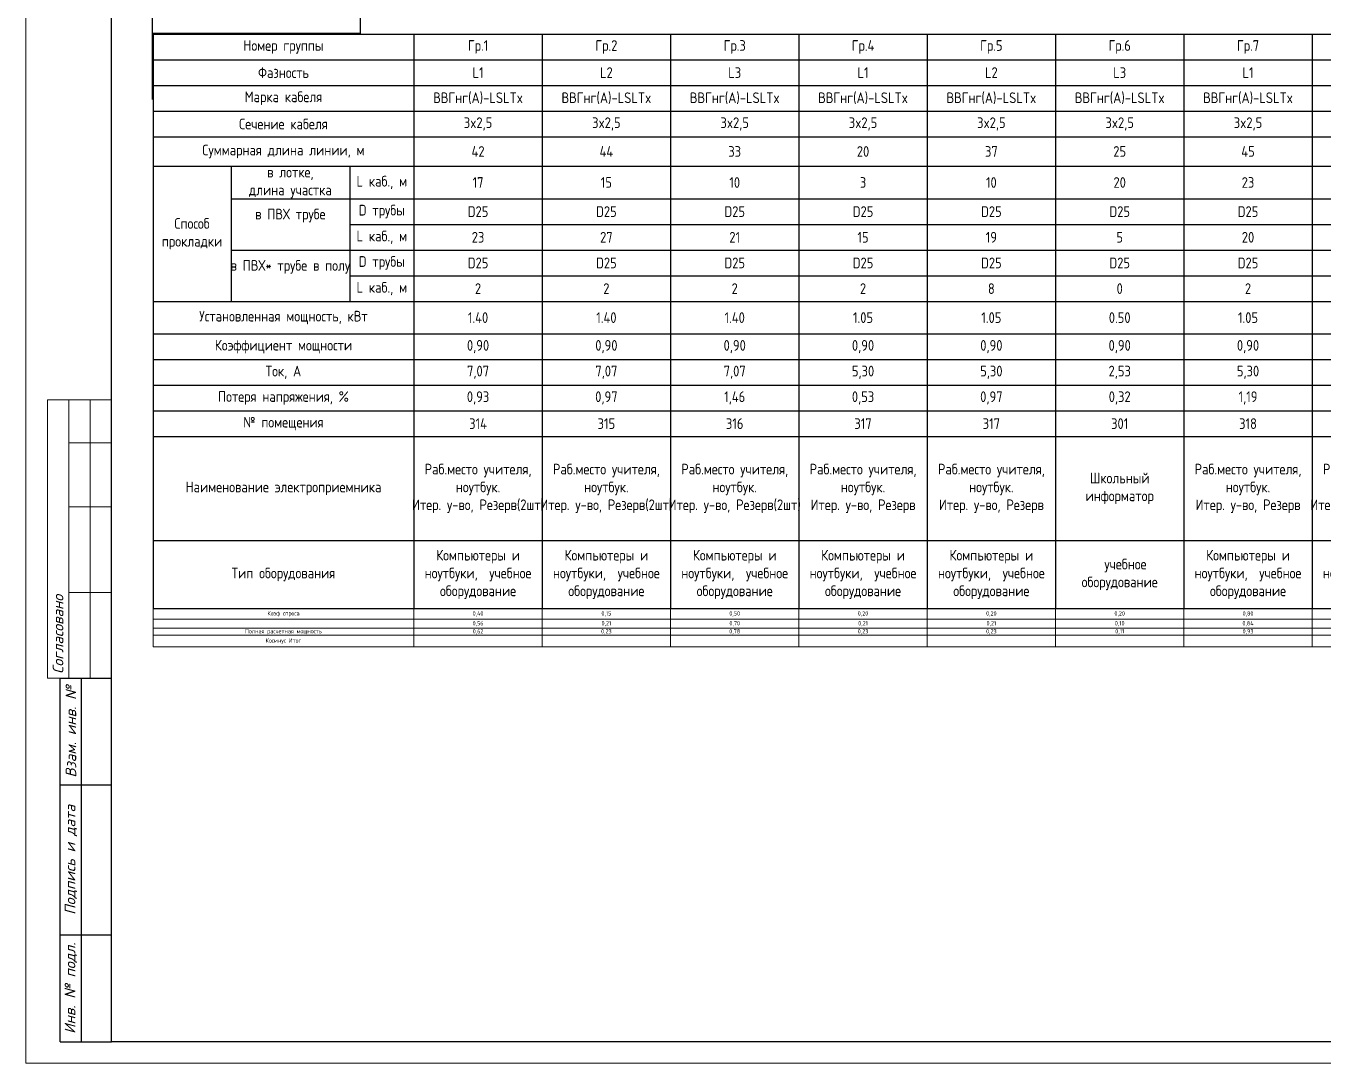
# Model space of a CAD drawing. Header units: millimetres. Extents: x -32 to 417638015, y -35 to 175284279.
# Drawn here: x 417236868 to 417267191, y 175200179 to 175224422 of the extents above; entities that cross this region are included whole.
import ezdxf
from ezdxf.enums import TextEntityAlignment as Align

# ---------------------------------------------------------------- set-up
doc = ezdxf.new("R2010")
doc.units = ezdxf.units.MM
doc.layers.add('A-ANNO-NOTE', color=7, linetype='Continuous', lineweight=5)
doc.layers.add('RAMKA', color=7, linetype='Continuous')
doc.styles.add('Arial Narrow', font='GOST_Common.ttf', dxfattribs={"width": 0.9, "height": 2.5})
doc.styles.add('ISOCPEUR', font='isocpeur.ttf', dxfattribs={"width": 0.85, "height": 275})
doc.styles.add('RAMKA', font='isocpeur.ttf', dxfattribs={"oblique": 15, "height": 5})
doc.styles.get("Standard").update_dxf_attribs({"font": 'arial.ttf'})

# ---------------------------------------------------------------- blocks, each defined once
blk = doc.blocks.new('TSL_Пояснение для щита - TSL_Пояснение для щита-779833-ЩТ-1_1 _Р_ _')
blk.add_line((-75.05, 36.82), (-26.45, 36.82))
blk.add_line((-75.05, 36.82), (-26.45, 36.82))
blk.add_lwpolyline([(-75.05, 150), (-26.5, 150), (-26.5, 8.18), (-75.05, 8.18)], close=True)
at = {"layer": 'A-ANNO-NOTE', "lineweight": 30}
for p, q in [((-75, 130), (-26.41, 130)), ((-75, 100), (-26.41, 100)), ((-75, 70.67), (-26.41, 70.67))]:
    blk.add_line(p, q, dxfattribs=at)
at = {"insert": (-50.75, 16.14), "char_height": 2.5, "width": 48.595, "attachment_point": 5, "style": 'ISOCPEUR'}
blk.add_mtext('Условное обозначение', dxfattribs=at)
at = {"layer": 'A-ANNO-NOTE', "char_height": 2.5, "style": 'Arial Narrow'}
for s, insert, width, attachment_point in [('\\pxqc;Источник питания', (-50.7, 140), 48.5948, 5), ('\\fArial Narrow|b0|i0|c204|p34|; ', (-42.14, 141.21), 0.962, 1), ('\\pxqc;Аппарат на вводе \\P(выключатель автоматический или выключатель нагрузки): \\Pномер; тип; ток расцепителя или номинальный ток, А', (-51.01, 115), 49.2171, 5), ('\\fArial Narrow|b0|i0|c204|p34|; ', (-43.26, 124.54), 0.962, 1), ('\\fArial Narrow|b0|i0|c204|p34|; ', (-39.29, 124.54), 0.962, 1), ('\\fArial Narrow|b0|i0|c204|p34|; ', (-47.03, 120.38), 0.962, 1), ('\\fArial Narrow|b0|i0|c204|p34|; ', (-24.74, 120.38), 0.962, 1), ('\\fArial Narrow|b0|i0|c204|p34|; ', (-19.11, 120.38), 0.962, 1), ('\\fArial Narrow|b0|i0|c204|p34|; ', (-40.55, 116.21), 0.962, 1), ('\\fArial Narrow|b0|i0|c204|p34|; ', (-53.84, 112.04), 0.962, 1), ('\\fArial Narrow|b0|i0|c204|p34|; ', (-35.85, 112.04), 0.962, 1), ('\\fArial Narrow|b0|i0|c204|p34|; ', (-30.23, 112.04), 0.962, 1), ('\\fArial Narrow|b0|i0|c204|p34|; ', (-11.04, 112.04), 0.962, 1), ('\\pxqc;Аппарат на линии: \\P\\pq*;номер; тип; ток расцепителя,  А; фаза', (-51.01, 87.5), 49.2171, 5), ('\\fArial Narrow|b0|i0|c204|p34|; ', (-43.7, 92.88), 0.962, 1), ('\\fArial Narrow|b0|i0|c204|p34|; ', (-39.73, 92.88), 0.962, 1), ('\\fArial Narrow|b0|i0|c204|p34|; ', (-58.58, 88.71), 0.962, 1), ('\\fArial Narrow|b0|i0|c204|p34|; ', (-37.62, 88.71), 0.962, 1), ('\\fArial Narrow|b0|i0|c204|p34|; ', (-10.36, 88.71), 0.481, 1), ('\\fArial Narrow|b0|i0|c204|p34|; ', (-43.17, 72.88), 0.962, 1), ('\\fArial Narrow|b0|i0|c204|p34|; ', (-54.55, 68.71), 0.962, 1), ('\\fArial Narrow|b0|i0|c204|p34|; ', (-48.93, 68.71), 0.962, 1), ('\\fArial Narrow|b0|i0|c204|p34|; ', (-39.2, 68.71), 0.962, 1), ('\\fArial Narrow|b0|i0|c204|p34|; ', (-29.55, 64.54), 0.962, 1), ('Пускатель магнитный\\P(УЗО или другие аппараты):\\Pномер; тип; номинальный ток,  А', (-50.7, 57.23), 48.5948, 5), ('\\fArial Narrow|b0|i0|c204|p34|; ', (-40.12, 10.8), 0.962, 1), ('\\fArial Narrow|b0|i0|c204|p34|; ', (-40.32, 6.63), 0.962, 1), ('\\fArial Narrow|b0|i0|c204|p34|; ', (-38.21, -3.79), 0.962, 1), ('\\fArial Narrow|b0|i0|c204|p34|; ', (-35.76, -43.79), 0.962, 1)]:
    blk.add_mtext(s, dxfattribs=dict(at, insert=insert, width=width, attachment_point=attachment_point))
at = {"layer": 'A-ANNO-NOTE', "char_height": 2.5, "width": 0.962, "attachment_point": 1, "rotation": 90, "style": 'Arial Narrow'}
for insert in [(-31.63, 55.01), (-59.96, 39.75), (-27.46, 42.11), (-31.63, 29.87)]:
    blk.add_mtext('\\fArial Narrow|b0|i0|c204|p34|; ', dxfattribs=dict(at, insert=insert))
blk = doc.blocks.new('*T1186')
at = {"color": 0, "linetype": 'ByBlock', "lineweight": -2, "transparency": 16777216}
for p, q in [((0, 0), (39097, 0)), ((0, 0), (0, -13428)), ((6097, 0), (6097, -13428)), ((9097, 0), (9097, -13428)), ((12097, 0), (12097, -13428)), ((15097, 0), (15097, -13428)), ((18097, 0), (18097, -13428)), ((21097, 0), (21097, -13428)), ((24097, 0), (24097, -13428)), ((27097, 0), (27097, -13428)), ((30097, 0), (30097, -13428)), ((33097, 0), (33097, -13428)), ((36097, 0), (36097, -13428)), ((39097, 0), (39097, -13428)), ((0, -600), (39097, -600)), ((0, -1200), (39097, -1200)), ((0, -1800), (39097, -1800)), ((0, -2400), (39097, -2400)), ((0, -3087), (39097, -3087)), ((1822, -3087), (1822, -6249)), ((4597, -3087), (4597, -6249)), ((1822, -3849), (39097, -3849)), ((4597, -4449), (39097, -4449)), ((1822, -5049), (39097, -5049)), ((4597, -5649), (39097, -5649)), ((0, -6249), (39097, -6249)), ((0, -7005), (39097, -7005)), ((0, -7605), (39097, -7605)), ((0, -8205), (39097, -8205)), ((0, -8805), (39097, -8805)), ((0, -9405), (39097, -9405)), ((0, -11833), (39097, -11833)), ((0, -13428), (39097, -13428)), ((36097, -13888), (39097, -13888)), ((39097, -13678), (39097, -13888))]:
    blk.add_line(p, q, dxfattribs=at)
at = {"layer": 'Defpoints', "color": 8, "linetype": 'ByBlock', "lineweight": 0, "transparency": 16777216}
for p, q in [((0, -13428), (0, -14322)), ((6097, -13428), (6097, -14322)), ((9097, -13428), (9097, -14322)), ((12097, -13428), (12097, -14322)), ((15097, -13428), (15097, -14322)), ((18097, -13428), (18097, -14322)), ((21097, -13428), (21097, -14322)), ((24097, -13428), (24097, -14322)), ((27097, -13428), (27097, -14322)), ((30097, -13428), (30097, -14322)), ((33097, -13428), (33097, -14322)), ((36097, -13428), (36097, -14322)), ((39097, -13428), (39097, -13678)), ((0, -13678), (39097, -13678)), ((0, -13888), (36097, -13888)), ((39097, -13888), (39097, -14322)), ((0, -14053), (39097, -14053)), ((0, -14322), (39097, -14322))]:
    blk.add_line(p, q, dxfattribs=at)
at = {"color": 0, "transparency": 16777216, "attachment_point": 5, "style": 'ISOCPEUR'}
for s, insert, char_height, width in [('{\\fISOCPEUR|b0|i0|c0;Номер группы', (3048, -300), 250, 6076.6), ('Гр.1', (7597, -300), 250, 2980), ('Гр.2', (10597, -300), 250, 2980), ('Гр.3', (13597, -300), 250, 2980), ('Гр.4', (16597, -300), 250, 2980), ('Гр.5', (19597, -300), 250, 2980), ('Гр.6', (22597, -300), 250, 2980), ('Гр.7', (25597, -300), 250, 2980), ('Гр.8', (28597, -300), 250, 2980), ('Гр.9', (31597, -300), 250, 2980), ('Гр.10', (34597, -300), 250, 2980), ('{\\fISOCPEUR|b0|i0|c0;Фазность', (3048, -900), 250, 6076.6), ('L1', (7597, -900), 250, 2980), ('L2', (10597, -900), 250, 2980), ('L3', (13597, -900), 250, 2980), ('L1', (16597, -900), 250, 2980), ('L2', (19597, -900), 250, 2980), ('L3', (22597, -900), 250, 2980), ('L1', (25597, -900), 250, 2980), ('L2', (28597, -900), 250, 2980), ('L3', (31597, -900), 250, 2980), ('L1', (34597, -900), 250, 2980), ('{\\fISOCPEUR|b0|i0|c0;Марка кабеля', (3048, -1500), 250, 6076.6), ('ВВГнг(A)-LSLTx', (7597, -1500), 250, 2980), ('ВВГнг(A)-LSLTx', (10597, -1500), 250, 2980), ('ВВГнг(A)-LSLTx', (13597, -1500), 250, 2980), ('{\\fISOCPEUR|b0|i0|c0;ВВГнг(A)-LSLTx', (16597, -1500), 250, 2980), ('{\\fISOCPEUR|b0|i0|c0;ВВГнг(A)-LSLTx', (19597, -1500), 250, 2980), ('{\\fISOCPEUR|b0|i0|c0;ВВГнг(A)-LSLTx', (22597, -1500), 250, 2980), ('{\\fISOCPEUR|b0|i0|c0;ВВГнг(A)-LSLTx', (25597, -1500), 250, 2980), ('{\\fISOCPEUR|b0|i0|c0;ВВГнг(A)-LSLTx', (28597, -1500), 250, 2980), ('{\\fISOCPEUR|b0|i0|c0;ВВГнг(A)-LSLTx', (31597, -1500), 250, 2980), ('{\\fISOCPEUR|b0|i0|c0;ВВГнг(A)-LSLTx', (34597, -1500), 250, 2980), ('{\\fISOCPEUR|b0|i0|c0;Сечение кабеля', (3048, -2100), 250, 6076.6), ('3x2,5', (7597, -2100), 250, 2980), ('3x2,5', (10597, -2100), 250, 2980), ('3x2,5', (13597, -2100), 250, 2980), ('3x2,5', (16597, -2100), 250, 2980), ('3x2,5', (19597, -2100), 250, 2980), ('3x2,5', (22597, -2100), 250, 2980), ('3x2,5', (25597, -2100), 250, 2980), ('3x2,5', (28597, -2100), 250, 2980), ('3x2,5', (31597, -2100), 250, 2980), ('3x2,5', (34597, -2100), 250, 2980), ('{\\fISOCPEUR|b0|i0|c0;Суммарная длина линии, м', (3048, -2743), 250, 6076.6), ('42', (7597, -2743), 250, 2980), ('44', (10597, -2743), 250, 2980), ('33', (13597, -2743), 250, 2980), ('20', (16597, -2743), 250, 2980), ('37', (19597, -2743), 250, 2980), ('25', (22597, -2743), 250, 2980), ('45', (25597, -2743), 250, 2980), ('56', (28597, -2743), 250, 2980), ('20', (31597, -2743), 250, 2980), ('20', (34597, -2743), 250, 2980), ('в лотке, \\Pдлина участка', (3209, -3468), 250, 2755.56), ('L каб., м', (5347, -3468), 250, 1479.52), ('17', (7597, -3468), 250, 2980), ('15', (10597, -3468), 250, 2980), ('10', (13597, -3468), 250, 2980), ('3', (16597, -3468), 250, 2980), ('10', (19597, -3468), 250, 2980), ('20', (22597, -3468), 250, 2980), ('23', (25597, -3468), 250, 2980), ('27', (28597, -3468), 250, 2980), ('14', (31597, -3468), 250, 2980), ('14', (34597, -3468), 250, 2980), ('в ПВХ трубе \\P  ', (3209, -4449), 250, 2755.56), ('D трубы', (5347, -4149), 250, 1479.52), ('D25 ', (7597, -4149), 250, 2980), ('D25 ', (10597, -4149), 250, 2980), ('D25 ', (13597, -4149), 250, 2980), ('D25 ', (16597, -4149), 250, 2980), ('D25 ', (19597, -4149), 250, 2980), ('D25 ', (22597, -4149), 250, 2980), ('D25 ', (25597, -4149), 250, 2980), ('D25 ', (28597, -4149), 250, 2980), ('D25 ', (31597, -4149), 250, 2980), ('D25 ', (34597, -4149), 250, 2980), ('Способ прокладки', (911, -4668), 250, 1801.52), ('L каб., м', (5347, -4749), 250, 1479.52), ('23', (7597, -4749), 250, 2980), ('27', (10597, -4749), 250, 2980), ('21', (13597, -4749), 250, 2980), ('15', (16597, -4749), 250, 2980), ('19', (19597, -4749), 250, 2980), ('5', (22597, -4749), 250, 2980), ('20', (25597, -4749), 250, 2980), ('20', (28597, -4749), 250, 2980), ('6', (31597, -4749), 250, 2980), ('6', (34597, -4749), 250, 2980), ('в ПВХ* трубе в полу \\P  ', (3209, -5649), 250, 2755.56), ('D трубы', (5347, -5349), 250, 1479.52), ('D25 ', (7597, -5349), 250, 2980), ('D25 ', (10597, -5349), 250, 2980), ('D25 ', (13597, -5349), 250, 2980), ('D25 ', (16597, -5349), 250, 2980), ('D25 ', (19597, -5349), 250, 2980), ('D25 ', (22597, -5349), 250, 2980), ('D25 ', (25597, -5349), 250, 2980), ('D25 ', (28597, -5349), 250, 2980), ('D25 ', (31597, -5349), 250, 2980), ('D25 ', (34597, -5349), 250, 2980), ('L каб., м', (5347, -5949), 250, 1479.52), ('2', (7597, -5949), 250, 2980), ('2', (10597, -5949), 250, 2980), ('2', (13597, -5949), 250, 2980), ('2', (16597, -5949), 250, 2980), ('8', (19597, -5949), 250, 2980), ('0', (22597, -5949), 250, 2980), ('2', (25597, -5949), 250, 2980), ('9', (28597, -5949), 250, 2980), ('0', (31597, -5949), 250, 2980), ('0', (34597, -5949), 250, 2980), ('Установленная мощность, кВт', (3048, -6627), 250, 6076.6), ('1.40', (7597, -6627), 250, 2980), ('1.40', (10597, -6627), 250, 2980), ('1.40', (13597, -6627), 250, 2980), ('1.05', (16597, -6627), 250, 2980), ('1.05', (19597, -6627), 250, 2980), ('0.50', (22597, -6627), 250, 2980), ('1.05', (25597, -6627), 250, 2980), ('1.40', (28597, -6627), 250, 2980), ('1.60', (31597, -6627), 250, 2980), ('1.60', (34597, -6627), 250, 2980), ('Коэффициент мощности', (3048, -7305), 250, 6076.6), ('0,90', (7597, -7305), 250, 2980), ('0,90', (10597, -7305), 250, 2980), ('0,90', (13597, -7305), 250, 2980), ('0,90', (16597, -7305), 250, 2980), ('0,90', (19597, -7305), 250, 2980), ('0,90', (22597, -7305), 250, 2980), ('0,90', (25597, -7305), 250, 2980), ('0,80', (28597, -7305), 250, 2980), ('0,80', (31597, -7305), 250, 2980), ('0,80', (34597, -7305), 250, 2980), ('Ток, А', (3048, -7905), 250, 6076.6), ('7,07', (7597, -7905), 250, 2980), ('7,07', (10597, -7905), 250, 2980), ('7,07', (13597, -7905), 250, 2980), ('5,30', (16597, -7905), 250, 2980), ('5,30', (19597, -7905), 250, 2980), ('2,53', (22597, -7905), 250, 2980), ('5,30', (25597, -7905), 250, 2980), ('7,95', (28597, -7905), 250, 2980), ('9,09', (31597, -7905), 250, 2980), ('9,09', (34597, -7905), 250, 2980), ('{\\fISOCPEUR|b0|i0|c0;Потеря напряжения, %', (3048, -8505), 250, 6076.6), ('0,93', (7597, -8505), 250, 2980), ('0,97', (10597, -8505), 250, 2980), ('1,46', (13597, -8505), 250, 2980), ('0,53', (16597, -8505), 250, 2980), ('0,97', (19597, -8505), 250, 2980), ('0,32', (22597, -8505), 250, 2980), ('1,19', (25597, -8505), 250, 2980), ('2,45', (28597, -8505), 250, 2980), ('0,99', (31597, -8505), 250, 2980), ('0,99', (34597, -8505), 250, 2980), ('{\\fISOCPEUR|b0|i0|c0;№ помещения', (3048, -9105), 250, 6076.6), ('314', (7597, -9105), 250, 2980), ('315', (10597, -9105), 250, 2980), ('316', (13597, -9105), 250, 2980), ('317', (16597, -9105), 250, 2980), ('317', (19597, -9105), 250, 2980), ('301', (22597, -9105), 250, 2980), ('318', (25597, -9105), 250, 2980), ('318', (28597, -9105), 250, 2980), ('309', (31597, -9105), 250, 2980), ('309', (34597, -9105), 250, 2980), ('Раб.место учителя, ноутбук.\\PИтер. у-во, Резерв(2шт)', (7597, -10619), 250, 2980), ('Раб.место учителя, ноутбук.\\PИтер. у-во, Резерв(2шт)', (10597, -10619), 250, 2980), ('Раб.место учителя, ноутбук.\\PИтер. у-во, Резерв(2шт)', (13597, -10619), 250, 2980), ('Раб.место учителя, ноутбук.\\PИтер. у-во, Резерв', (16597, -10619), 250, 2980), ('Раб.место учителя, ноутбук.\\PИтер. у-во, Резерв', (19597, -10619), 250, 2980), ('{\\W0.85;\\C256;Школьный \\Pинформатор}', (22597, -10619), 250, 2980), ('Раб.место учителя, ноутбук.\\PИтер. у-во, Резерв', (25597, -10619), 250, 2980), ('Раб.место учителя, ноутбук.\\PИтер. у-во, Резерв(2шт)', (28597, -10619), 250, 2980), ('Наименование электроприемника', (3048, -10619), 250, 6076.6), ('Электросушитель', (31597, -10619), 250, 2980), ('Электросушитель', (34597, -10619), 250, 2980), ('Компьютеры и ноутбуки,  учебное оборудование', (7597, -12631), 250, 2980), ('Компьютеры и ноутбуки,  учебное оборудование', (10597, -12631), 250, 2980), ('Компьютеры и ноутбуки,  учебное оборудование', (13597, -12631), 250, 2980), ('Компьютеры и ноутбуки,  учебное оборудование', (16597, -12631), 250, 2980), ('Компьютеры и ноутбуки,  учебное оборудование', (19597, -12631), 250, 2980), ('Компьютеры и ноутбуки,  учебное оборудование', (25597, -12631), 250, 2980), ('Компьютеры и ноутбуки,  учебное оборудование', (28597, -12631), 250, 2980), ('  учебное оборудование', (22597, -12631), 250, 2980), ('Тип оборудования', (3048, -12631), 250, 6076.6), ('Электросушители', (31597, -12631), 250, 2980), ('Электросушители', (34597, -12631), 250, 2980), ('Резерв', (37597, -12631), 250, 2980), ('Коэф спроса', (3048, -13553), 100, 6076.6), ('0,40', (7597, -13553), 100, 2980), ('0,15', (10597, -13553), 100, 2980), ('0,50', (13597, -13553), 100, 2980), ('0,20', (16597, -13553), 100, 2980), ('0,20', (19597, -13553), 100, 2980), ('0,20', (22597, -13553), 100, 2980), ('0,80', (25597, -13553), 100, 2980), ('0,50', (28597, -13553), 100, 2980), ('0,50', (31597, -13553), 100, 2980), ('0,15', (34597, -13553), 100, 2980), ('####', (37597, -13553), 100, 2980), ('Полная расчетная мощность', (3048, -13970), 100, 6076.6), ('0,56', (7597, -13783), 100, 2980), ('0,62', (7597, -13970), 100, 2980), ('0,23', (10597, -13970), 100, 2980), ('0,21', (10597, -13783), 100, 2980), ('0,78', (13597, -13970), 100, 2980), ('0,70', (13597, -13783), 100, 2980), ('0,23', (16597, -13970), 100, 2980), ('0,21', (16597, -13783), 100, 2980), ('0,23', (19597, -13970), 100, 2980), ('0,21', (19597, -13783), 100, 2980), ('0,10', (22597, -13783), 100, 2980), ('0,11', (22597, -13970), 100, 2980), ('0,84', (25597, -13783), 100, 2980), ('0,93', (25597, -13970), 100, 2980), ('0,87', (28597, -13970), 100, 2980), ('0,70', (28597, -13783), 100, 2980), ('0,80', (31597, -13783), 100, 2980), ('1,00', (31597, -13970), 100, 2980), ('0,24', (34597, -13783), 100, 2980), ('0,30', (34597, -13970), 100, 2980), ('4.5700', (37597, -13783), 50, 2980), ('5.3194', (37597, -13970), 50, 2980), ('Косинус Итог', (3048, -14187), 100, 6076.6), ('0.8591', (37597, -14187), 50, 2980)]:
    blk.add_mtext(s, dxfattribs=dict(at, insert=insert, char_height=char_height, width=width))
blk = doc.blocks.new('*U868')
at = {"lineweight": 20, "transparency": 33554687}
for p, q in [((5, 155), (20, 155)), ((5, 90), (5, 155)), ((10, 90), (10, 155)), ((15, 90), (15, 155)), ((10, 145), (20, 145)), ((10, 130), (20, 130)), ((10, 110), (20, 110)), ((5, 90), (8, 90))]:
    blk.add_line(p, q, dxfattribs=at)
at = {"lineweight": 30, "transparency": 33554687}
for p, q in [((8, 90), (20, 90)), ((8, 5), (8, 90)), ((13, 5), (13, 90)), ((8, 65), (20, 65)), ((8, 30), (20, 30)), ((8, 5), (20, 5))]:
    blk.add_line(p, q, dxfattribs=at)
at = {"lineweight": 5, "transparency": 33554687}
blk.add_lwpolyline([(0, 0), (0, 420), (594, 420), (594, 0)], close=True, dxfattribs=at)
at = {"lineweight": 30, "transparency": 33554687}
blk.add_lwpolyline([(20, 5), (20, 415), (589, 415), (589, 5)], close=True, dxfattribs=at)
at = {"transparency": 33554687, "char_height": 2.5, "rotation": 90, "style": 'RAMKA'}
for s, insert, width, attachment_point in [('Согласовано', (7.5, 91), 40, 4), ('Взам. инв. №', (10.5, 77.5), 25, 5), ('Подпись и дата', (10.5, 47.5), 35, 5), ('Инв. № подл.', (10.5, 17.5), 25, 5)]:
    blk.add_mtext(s, dxfattribs=dict(at, insert=insert, width=width, attachment_point=attachment_point))
at = {"lineweight": 9, "transparency": 33554687, "oblique": 15, "width": 0.9}
blk.add_attdef('ОБЪЕКТ', text='', height=2.5, dxfattribs=at).set_placement((529, 42.5), align=Align.MIDDLE_CENTER)
at = {"transparency": 33554687, "style": 'RAMKA', "oblique": 15, "width": 0.9}
for tag, height, p in [('СТРАНИЦА', 0.00025, (589, 415)), ('ДАТА1', 2.5, (464, 32.5)), ('ДАТА2', 2.5, (464, 27.5)), ('СТАДИЯ', 2.5, (546.5, 25)), ('ЛИСТ', 2.5, (561.5, 25)), ('ЛИСТОВ', 2.5, (579, 25)), ('ДАТА3', 2.5, (464, 22.5)), ('ДАТА4', 2.5, (464, 17.5)), ('ДАТА5', 2.5, (464, 12.5)), ('ДАТА6', 2.5, (464, 7.5))]:
    blk.add_attdef(tag, text='', height=height, dxfattribs=at).set_placement(p, align=Align.MIDDLE_CENTER)
at = {"transparency": 33554687, "style": 'RAMKA', "oblique": 15, "width": 0.9, "flags": 8}
blk.add_attdef('ШИФР', text='', height=5, dxfattribs=at).set_placement((529, 55), align=Align.MIDDLE_CENTER)
at = {"transparency": 33554687, "style": 'RAMKA', "oblique": 15, "width": 0.9}
for tag, p in [('ДОЛЖНОСТЬ1', (405, 32.5)), ('ФИО1', (425, 32.5)), ('ДОЛЖНОСТЬ2', (405, 27.5)), ('ФИО2', (425, 27.5)), ('ДОЛЖНОСТЬ3', (405, 22.5)), ('ФИО3', (425, 22.5)), ('ДОЛЖНОСТЬ4', (405, 17.5)), ('ФИО4', (425, 17.5)), ('ДОЛЖНОСТЬ5', (405, 12.5)), ('ФИО5', (425, 12.5)), ('ДОЛЖНОСТЬ6', (405, 7.5)), ('ФИО6', (425, 7.5))]:
    blk.add_attdef(tag, text='', height=2.5, dxfattribs=at).set_placement(p, align=Align.MIDDLE_LEFT)
at = {"lineweight": 9, "transparency": 33554687, "oblique": 15, "width": 0.9, "flags": 128}
blk.add_attdef('НАИМЕНОВАНИЕ', text='', height=2.5, dxfattribs=at).set_placement((504, 12.5), align=Align.MIDDLE_CENTER)
at = {"lineweight": 13, "transparency": 33554687, "oblique": 15, "width": 0.9, "flags": 15}
blk.add_attdef('КОМПАНИЯ', text='', height=2.5, dxfattribs=at).set_placement((564, 12.5), align=Align.MIDDLE_CENTER)
at = {"transparency": 33554687, "style": 'RAMKA', "oblique": 15, "width": 0.9, "flags": 8}
blk.add_attdef('ФОРМАТЛИСТА', text='', height=2.5, dxfattribs=at).set_placement((560, 2.5), align=Align.MIDDLE_LEFT)

msp = doc.modelspace()

# ---------------------------------------------------------------- linework, layer by layer
at = {"color": 7}
msp.add_line((417239824, 175224085), (417239824, 175222699), dxfattribs=at)
msp.add_lwpolyline([(417239824, 175222699), (417239824, 175224699)])

# ---------------------------------------------------------------- block references
at = {"xscale": 100, "yscale": 100, "zscale": 100}
msp.add_blockref('TSL_Пояснение для щита - TSL_Пояснение для щита-779833-ЩТ-1_1 _Р_ _', (417247328, 175223430), dxfattribs=at)
msp.add_blockref('*T1186', (417239840, 175224231))
at = {"layer": 'RAMKA', "transparency": 33554687, "xscale": 100, "yscale": 100, "zscale": 100}
msp.add_blockref('*U868', (417236868, 175200179), dxfattribs=at)

doc.saveas('drawing.dxf')
